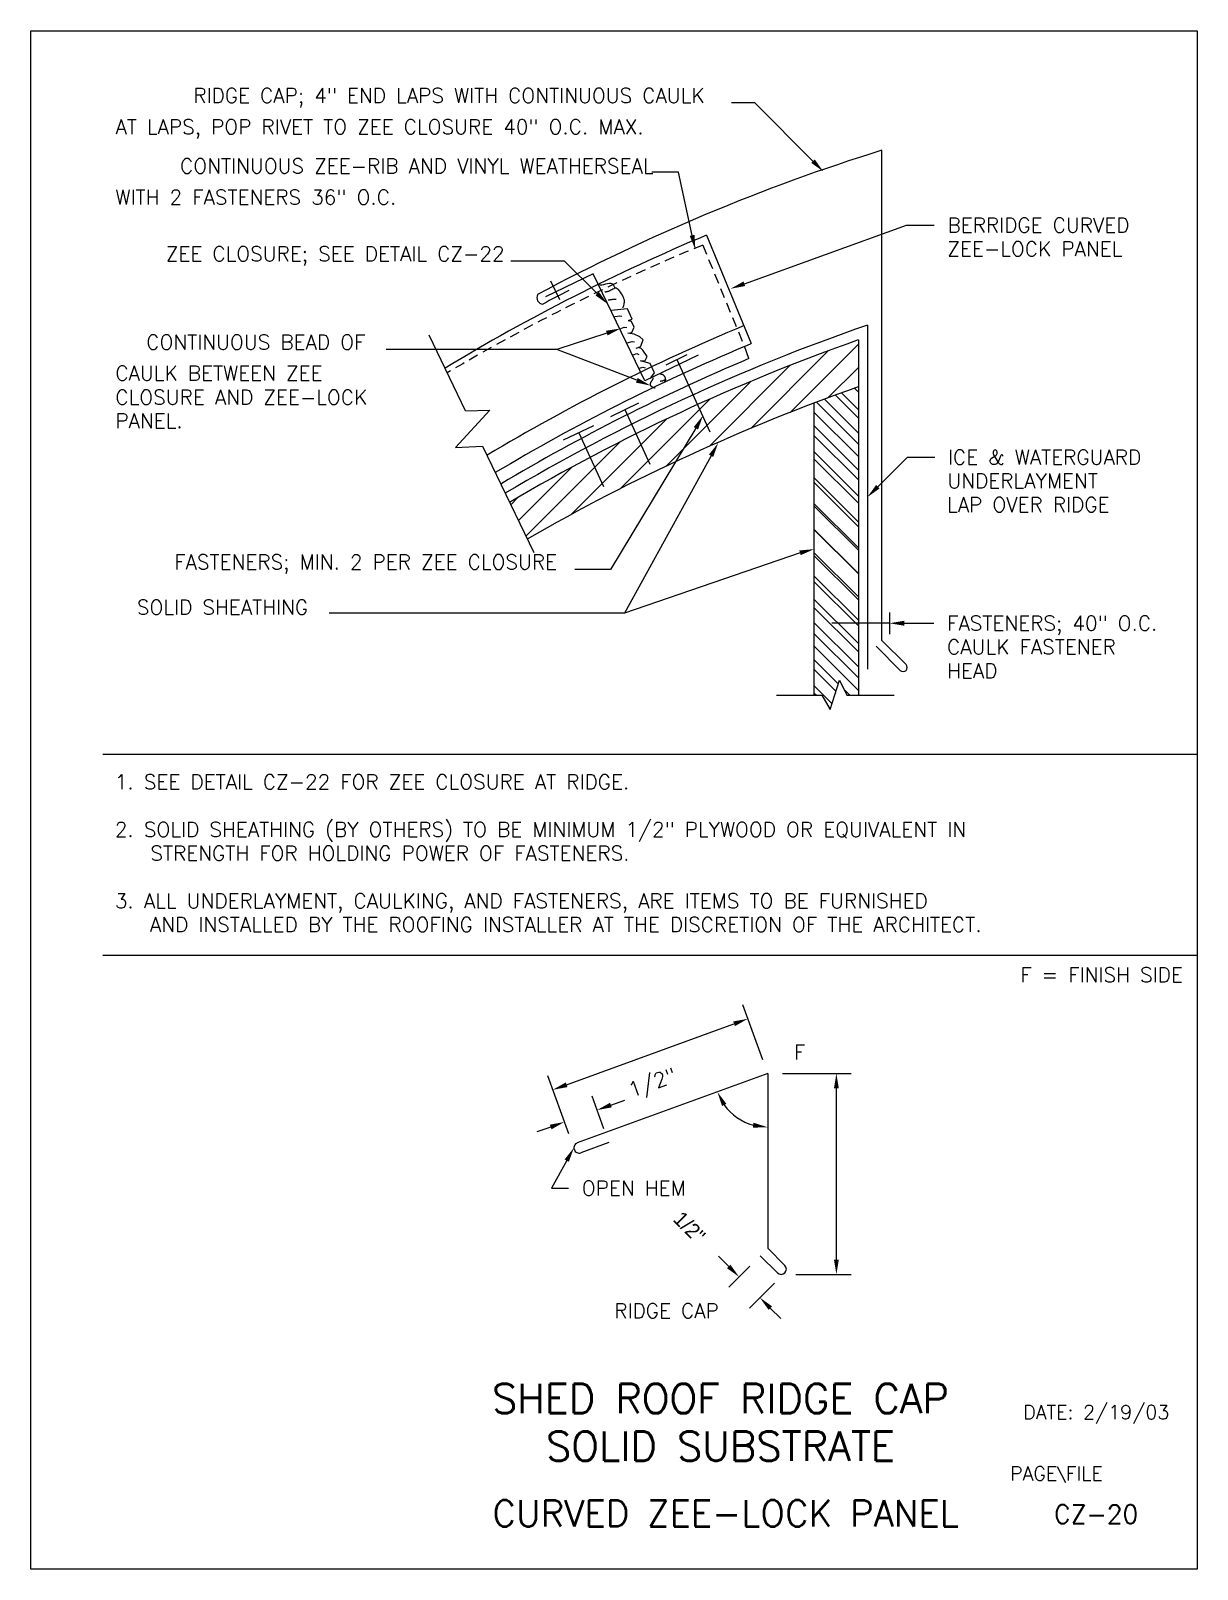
# Model space of a CAD drawing. Extents: x 0 to 19.9, y 0 to 26.2.
import ezdxf
from ezdxf.enums import TextEntityAlignment as Align

# ---------------------------------------------------------------- set-up
doc = ezdxf.new("R2010")
doc.units = 0
doc.header["$LTSCALE"] = 0.333325
doc.header["$MEASUREMENT"] = 0
doc.linetypes.add('HIDDENX2', pattern=[0.75, 0.5, -0.25])
doc.layers.get('0').update_dxf_attribs({"linetype": 'CONTINUOUS'})
for name, color, linetype in [('BORDER', 7, 'CONTINUOUS'), ('CMP-FLSH', 7, 'CONTINUOUS'), ('DIM-TXT', 7, 'CONTINUOUS'), ('STCTR', 7, 'CONTINUOUS')]:
    doc.layers.add(name, color=color, linetype=linetype)
doc.styles.add('ROMANS', font='romans', dxfattribs={"height": 0.25})

msp = doc.modelspace()

# ---------------------------------------------------------------- hatches: boundary and pattern name
at = {"layer": 'DIM-TXT', "linetype": 'CONTINUOUS'}
h = msp.add_hatch(dxfattribs=at)
h.set_pattern_fill('ANSI31', color=4, scale=2.25, angle=90, style=0)
h.paths.add_polyline_path([(14.083, 20.116, 0.005924), (13.333, 19.842), (13.333, 14.869), (13.463, 14.869), (13.601, 14.63), (13.76, 15.126), (13.885, 14.869), (14.083, 14.869)])

# ---------------------------------------------------------------- linework, layer by layer
at = {"color": 5, "linetype": 'CONTINUOUS'}
for p, q in [((0, 0), (0, 26.175)), ((0, 26.175), (19.85, 26.175)), ((19.85, 26.175), (19.85, 0)), ((19.85, 0), (0, 0))]:
    msp.add_line(p, q, dxfattribs=at)
at = {"color": 0, "linetype": 'CONTINUOUS'}
for p, q in [((14.083, 19.585), (13.693, 19.974)), ((14.083, 20.027), (14.017, 20.092)), ((14.083, 19.143), (13.369, 19.856)), ((14.083, 18.701), (13.333, 19.451)), ((14.083, 18.259), (13.333, 19.009)), ((14.083, 17.817), (13.333, 18.567)), ((14.083, 17.375), (13.333, 18.125)), ((14.083, 16.933), (13.333, 17.683)), ((14.083, 16.492), (13.333, 17.242)), ((14.083, 16.05), (13.333, 16.8)), ((14.083, 15.608), (13.333, 16.358)), ((14.083, 15.166), (13.333, 15.916)), ((13.741, 15.066), (13.333, 15.474)), ((13.633, 14.731), (13.333, 15.032)), ((13.937, 14.869), (13.836, 14.971))]:
    msp.add_line(p, q, dxfattribs=at)
at = {"layer": 'BORDER', "color": 5}
for p, q in [((1.227, 13.869), (19.85, 13.869)), ((1.227, 10.45), (19.85, 10.45))]:
    msp.add_line(p, q, dxfattribs=at)
at = {"layer": 'CMP-FLSH', "color": 1, "linetype": 'CONTINUOUS'}
for p, q in [((14.484, 15.804), (14.484, 24.142)), ((11.5, 22.698), (12.257, 20.856)), ((9.572, 22.039), (8.758, 21.647)), ((10.449, 20.218), (9.572, 22.039)), ((12.221, 20.597), (12.144, 20.808)), ((11.357, 20.656), (10.449, 20.218)), ((14.895, 15.392), (14.484, 15.804)), ((14.384, 15.704), (14.795, 15.293)), ((12.541, 8.433), (9.301, 7.254)), ((12.541, 8.433), (12.541, 5.461)), ((9.839, 7.258), (9.362, 7.085)), ((12.414, 5.334), (12.705, 5.043)), ((12.541, 5.461), (12.832, 5.17))]:
    msp.add_line(p, q, dxfattribs=at)
at = {"layer": 'CMP-FLSH', "color": 9, "linetype": 'HIDDENX2'}
msp.add_line((11.434, 22.53), (12.144, 20.808), dxfattribs=at)
at = {"layer": 'CMP-FLSH', "color": 6, "linetype": 'CONTINUOUS'}
for p, q in [((9.005, 21.595), (8.85, 21.917)), ((9.669, 21.852), (9.658, 21.866)), ((9.689, 21.847), (9.669, 21.852)), ((9.716, 21.848), (9.689, 21.847)), ((9.747, 21.853), (9.716, 21.848)), ((9.781, 21.861), (9.747, 21.853)), ((9.774, 21.731), (9.77, 21.735)), ((9.779, 21.73), (9.774, 21.731)), ((9.786, 21.73), (9.779, 21.73)), ((9.814, 21.869), (9.781, 21.861)), ((9.793, 21.731), (9.786, 21.73)), ((9.801, 21.732), (9.793, 21.731)), ((9.809, 21.735), (9.801, 21.732)), ((9.817, 21.737), (9.809, 21.735)), ((9.846, 21.874), (9.814, 21.869)), ((9.823, 21.739), (9.817, 21.737)), ((9.829, 21.741), (9.823, 21.739)), ((9.842, 21.745), (9.829, 21.741)), ((9.856, 21.752), (9.842, 21.745)), ((9.874, 21.875), (9.846, 21.874)), ((9.871, 21.761), (9.856, 21.752)), ((9.887, 21.77), (9.871, 21.761)), ((9.895, 21.869), (9.874, 21.875)), ((9.904, 21.779), (9.887, 21.77)), ((9.902, 21.865), (9.895, 21.869)), ((9.909, 21.858), (9.902, 21.865)), ((9.92, 21.787), (9.904, 21.779)), ((9.916, 21.85), (9.909, 21.858)), ((9.923, 21.84), (9.916, 21.85)), ((9.935, 21.793), (9.92, 21.787)), ((9.929, 21.83), (9.923, 21.84)), ((9.934, 21.82), (9.929, 21.83)), ((9.938, 21.81), (9.934, 21.82)), ((9.949, 21.796), (9.935, 21.793)), ((9.941, 21.801), (9.938, 21.81)), ((9.942, 21.793), (9.941, 21.801)), ((9.962, 21.795), (9.949, 21.796)), ((9.981, 21.786), (9.962, 21.795)), ((10.001, 21.771), (9.981, 21.786)), ((10.02, 21.751), (10.001, 21.771)), ((10.038, 21.728), (10.02, 21.751)), ((10.055, 21.702), (10.038, 21.728)), ((9.823, 21.598), (9.834, 21.599)), ((9.834, 21.599), (9.847, 21.6)), ((9.847, 21.6), (9.86, 21.601)), ((9.86, 21.601), (9.875, 21.603)), ((9.875, 21.603), (9.889, 21.604)), ((9.889, 21.604), (9.904, 21.606)), ((9.904, 21.606), (9.918, 21.607)), ((9.918, 21.607), (9.93, 21.608)), ((9.93, 21.608), (9.941, 21.609)), ((9.941, 21.609), (9.943, 21.609)), ((9.943, 21.609), (9.945, 21.61)), ((9.945, 21.61), (9.948, 21.61)), ((9.948, 21.61), (9.951, 21.61)), ((9.951, 21.61), (9.954, 21.611)), ((9.954, 21.611), (9.956, 21.611)), ((9.956, 21.611), (9.959, 21.611)), ((9.959, 21.611), (9.96, 21.611)), ((9.96, 21.611), (9.96, 21.611)), ((10.071, 21.676), (10.055, 21.702)), ((10.083, 21.65), (10.071, 21.676)), ((10.074, 21.46), (10.081, 21.472)), ((10.081, 21.472), (10.087, 21.486)), ((10.093, 21.626), (10.083, 21.65)), ((10.087, 21.486), (10.092, 21.503)), ((10.092, 21.503), (10.096, 21.521)), ((10.1, 21.605), (10.093, 21.626)), ((10.096, 21.521), (10.099, 21.54)), ((10.099, 21.54), (10.101, 21.558)), ((10.102, 21.591), (10.1, 21.605)), ((10.101, 21.558), (10.102, 21.576)), ((10.102, 21.576), (10.102, 21.591)), ((10.156, 21.443), (9.879, 21.416)), ((9.94, 21.314), (10.022, 21.327)), ((10.022, 21.327), (10.06, 21.318)), ((10.234, 21.266), (10.156, 21.443)), ((10.204, 21.255), (10.164, 21.238)), ((10.223, 21.231), (10.164, 21.238)), ((10.204, 21.255), (10.234, 21.266)), ((10.267, 21.135), (10.223, 21.231)), ((10.039, 21.11), (10.099, 21.133)), ((10.099, 21.133), (10.146, 21.125)), ((10.158, 21.032), (10.227, 21.039)), ((10.27, 21.012), (10.158, 21.032)), ((10.227, 21.039), (10.267, 21.135)), ((10.364, 20.97), (10.27, 21.012)), ((10.419, 20.914), (10.364, 20.97)), ((14.237, 21.169), (14.237, 15.314)), ((10.151, 20.863), (10.232, 20.889)), ((10.232, 20.889), (10.274, 20.884)), ((10.251, 20.663), (10.311, 20.682)), ((10.375, 20.8), (10.299, 20.767)), ((10.311, 20.682), (10.346, 20.668)), ((10.386, 20.767), (10.343, 20.784)), ((10.375, 20.8), (10.419, 20.914)), ((10.417, 20.739), (10.381, 20.775)), ((10.488, 20.632), (10.417, 20.739)), ((10.358, 20.436), (10.418, 20.454)), ((10.375, 20.559), (10.454, 20.567)), ((10.539, 20.514), (10.375, 20.559)), ((10.418, 20.454), (10.453, 20.441)), ((10.454, 20.567), (10.488, 20.632)), ((10.615, 20.357), (10.539, 20.514)), ((10.543, 20.173), (10.542, 20.168)), ((10.542, 20.168), (10.542, 20.163)), ((10.542, 20.163), (10.543, 20.158)), ((10.545, 20.182), (10.543, 20.177)), ((10.543, 20.177), (10.543, 20.173)), ((10.543, 20.158), (10.543, 20.153)), ((10.547, 20.188), (10.545, 20.182)), ((10.551, 20.194), (10.547, 20.188)), ((10.555, 20.2), (10.551, 20.194)), ((10.554, 20.268), (10.615, 20.357)), ((10.559, 20.206), (10.555, 20.2)), ((10.563, 20.213), (10.559, 20.206)), ((10.567, 20.219), (10.563, 20.213)), ((10.571, 20.224), (10.567, 20.219)), ((10.574, 20.229), (10.571, 20.224)), ((10.575, 20.232), (10.574, 20.229)), ((10.577, 20.236), (10.575, 20.232)), ((10.579, 20.24), (10.577, 20.236)), ((10.581, 20.245), (10.579, 20.24)), ((10.583, 20.249), (10.581, 20.245)), ((10.584, 20.254), (10.583, 20.249)), ((10.586, 20.258), (10.584, 20.254)), ((10.588, 20.262), (10.586, 20.258)), ((10.589, 20.265), (10.588, 20.262)), ((10.711, 20.209), (10.709, 20.209)), ((10.714, 20.21), (10.711, 20.209)), ((10.712, 20.335), (10.716, 20.336)), ((10.719, 20.211), (10.714, 20.21)), ((10.716, 20.336), (10.721, 20.335)), ((10.726, 20.212), (10.719, 20.211)), ((10.721, 20.335), (10.727, 20.335)), ((10.733, 20.213), (10.726, 20.212)), ((10.727, 20.335), (10.733, 20.333)), ((10.733, 20.333), (10.739, 20.332)), ((10.741, 20.215), (10.733, 20.213)), ((10.739, 20.332), (10.745, 20.33)), ((10.748, 20.216), (10.741, 20.215)), ((10.745, 20.33), (10.75, 20.329)), ((10.754, 20.218), (10.748, 20.216)), ((10.75, 20.329), (10.755, 20.326)), ((10.759, 20.219), (10.754, 20.218)), ((10.755, 20.326), (10.759, 20.324)), ((10.759, 20.324), (10.762, 20.322)), ((10.763, 20.221), (10.759, 20.219)), ((10.762, 20.322), (10.766, 20.318)), ((10.767, 20.223), (10.763, 20.221)), ((10.766, 20.318), (10.77, 20.314)), ((10.772, 20.225), (10.767, 20.223)), ((10.77, 20.314), (10.773, 20.309)), ((10.777, 20.227), (10.772, 20.225)), ((10.773, 20.309), (10.777, 20.304)), ((10.777, 20.304), (10.78, 20.299)), ((10.781, 20.229), (10.777, 20.227)), ((10.78, 20.299), (10.783, 20.294)), ((10.786, 20.232), (10.781, 20.229)), ((10.783, 20.294), (10.786, 20.289)), ((10.786, 20.289), (10.788, 20.285)), ((10.791, 20.234), (10.786, 20.232)), ((10.787, 20.208), (10.786, 20.207)), ((10.786, 20.207), (10.786, 20.206)), ((10.789, 20.211), (10.787, 20.208)), ((10.788, 20.285), (10.789, 20.283)), ((10.789, 20.283), (10.79, 20.281)), ((10.791, 20.214), (10.789, 20.211)), ((10.79, 20.281), (10.791, 20.279)), ((10.791, 20.279), (10.792, 20.277)), ((10.795, 20.237), (10.791, 20.234)), ((10.793, 20.217), (10.791, 20.214)), ((10.792, 20.277), (10.793, 20.274)), ((10.793, 20.274), (10.794, 20.272)), ((10.795, 20.22), (10.793, 20.217)), ((10.794, 20.272), (10.794, 20.269)), ((10.794, 20.269), (10.795, 20.267)), ((10.795, 20.267), (10.795, 20.265)), ((10.795, 20.265), (10.796, 20.262)), ((10.798, 20.239), (10.795, 20.237)), ((10.797, 20.223), (10.795, 20.22)), ((10.796, 20.262), (10.797, 20.258)), ((10.797, 20.258), (10.798, 20.254)), ((10.798, 20.226), (10.797, 20.223)), ((10.798, 20.254), (10.798, 20.249)), ((10.798, 20.249), (10.799, 20.245)), ((10.799, 20.229), (10.798, 20.226)), ((10.799, 20.245), (10.799, 20.24)), ((10.799, 20.24), (10.8, 20.236)), ((10.8, 20.236), (10.799, 20.232)), ((10.799, 20.232), (10.799, 20.229)), ((10.543, 20.153), (10.544, 20.147)), ((10.544, 20.147), (10.545, 20.143)), ((10.545, 20.143), (10.547, 20.138)), ((10.547, 20.138), (10.548, 20.135)), ((10.548, 20.135), (10.55, 20.132)), ((10.55, 20.132), (10.553, 20.13)), ((10.553, 20.13), (10.556, 20.127)), ((10.556, 20.127), (10.56, 20.124)), ((10.56, 20.124), (10.564, 20.122)), ((10.564, 20.122), (10.568, 20.12)), ((10.568, 20.12), (10.572, 20.117)), ((10.572, 20.117), (10.576, 20.116)), ((10.576, 20.116), (10.579, 20.114)), ((10.579, 20.114), (10.583, 20.112)), ((10.583, 20.112), (10.589, 20.11)), ((10.589, 20.11), (10.595, 20.108)), ((10.595, 20.108), (10.602, 20.105)), ((10.602, 20.105), (10.609, 20.103)), ((10.609, 20.103), (10.615, 20.101)), ((10.615, 20.101), (10.62, 20.1)), ((10.62, 20.1), (10.623, 20.099)), ((10.623, 20.099), (10.624, 20.098)), ((10.624, 20.098), (10.624, 20.098)), ((10.624, 20.098), (10.624, 20.098)), ((10.624, 20.098), (10.624, 20.098)), ((10.624, 20.098), (10.624, 20.098)), ((10.624, 20.098), (10.624, 20.098)), ((10.624, 20.098), (10.624, 20.098)), ((10.624, 20.098), (10.624, 20.098)), ((10.624, 20.098), (10.624, 20.098)), ((10.624, 20.098), (10.624, 20.098)), ((14.614, 16.279), (14.614, 15.911)), ((14.614, 16.095), (13.633, 16.095))]:
    msp.add_line(p, q, dxfattribs=at)
at = {"layer": 'CMP-FLSH', "color": 1, "linetype": 'CONTINUOUS'}
for centre, radius, start, end in [((14.845, 15.342), 0.0704, 225, 45), ((9.331, 7.17), 0.089, 109.9958, 200.0046), ((9.332, 7.169), 0.089, 199.9963, 290.0013), ((12.768, 5.107), 0.0898, 225.4791, 44.5197)]:
    msp.add_arc(centre, radius, start, end, dxfattribs=at)
at = {"layer": 'DIM-TXT', "color": 3, "linetype": 'CONTINUOUS'}
for p, q in [((12.319, 24.948), (11.926, 24.948)), ((13.311, 23.956), (12.319, 24.948)), ((11.025, 23.77), (10.568, 23.77)), ((11.254, 22.694), (11.025, 23.77)), ((12.144, 21.871), (14.904, 22.868)), ((14.904, 22.868), (15.375, 22.868)), ((9.081, 22.256), (8.171, 22.256)), ((9.638, 21.703), (9.081, 22.256)), ((9.802, 21.032), (8.951, 20.752)), ((8.951, 20.752), (6.047, 20.752)), ((10.313, 20.228), (8.951, 20.752)), ((11.318, 19.411), (9.868, 17.01)), ((11.577, 18.943), (10.103, 16.266)), ((14.414, 18.418), (14.918, 18.92)), ((14.918, 18.92), (15.382, 18.92)), ((13.091, 17.293), (10.103, 16.266)), ((9.868, 17.01), (9.259, 17.01)), ((10.103, 16.266), (5.076, 16.266)), ((14.864, 16.095), (15.368, 16.095)), ((12.456, 8.668), (12.117, 9.6)), ((9.118, 8.243), (11.967, 9.28)), ((9.157, 7.405), (8.798, 8.392)), ((12.791, 8.433), (13.959, 8.433)), ((13.709, 5.267), (13.709, 8.183)), ((9.753, 7.493), (9.552, 8.047)), ((9.872, 7.897), (10.107, 7.983)), ((8.848, 7.524), (8.613, 7.439)), ((9.121, 6.952), (8.859, 6.483)), ((8.859, 6.483), (9.152, 6.483)), ((11.878, 5.15), (11.701, 5.327)), ((12.238, 5.157), (11.878, 4.797)), ((13.018, 5.017), (13.959, 5.017)), ((12.655, 4.867), (12.231, 4.443)), ((12.585, 4.443), (12.762, 4.266))]:
    msp.add_line(p, q, dxfattribs=at)
at = {"layer": 'DIM-TXT', "color": 1, "linetype": 'CONTINUOUS'}
msp.add_line((12.146, 20.803), (12.257, 20.856), dxfattribs=at)
at = {"layer": 'DIM-TXT', "color": 4, "linetype": 'CONTINUOUS'}
for p, q in [((12.251, 19.41), (13.569, 20.729)), ((12.921, 19.683), (14.083, 20.844)), ((11.55, 19.107), (12.925, 20.483)), ((13.565, 19.929), (14.083, 20.447)), ((10.813, 18.768), (12.256, 20.21)), ((10.032, 18.384), (11.555, 19.908)), ((9.194, 17.945), (10.818, 19.569)), ((8.427, 17.575), (10.037, 19.185)), ((8.298, 17.844), (9.2, 18.746)), ((8.168, 18.112), (8.29, 18.234))]:
    msp.add_line(p, q, dxfattribs=at)
at = {"layer": 'DIM-TXT', "color": 6, "linetype": 'CONTINUOUS'}
for p, q in [((10.811, 20.493), (11.172, 20.666)), ((10.992, 20.58), (11.555, 19.349)), ((9.869, 19.614), (10.347, 19.843)), ((10.108, 19.729), (10.533, 18.802)), ((9.067, 19.213), (9.583, 19.461)), ((9.325, 19.337), (9.744, 18.422))]:
    msp.add_line(p, q, dxfattribs=at)
at = {"layer": 'DIM-TXT', "color": 1, "linetype": 'CONTINUOUS'}
for centre, radius, start, end in [((24.516, -8.031), 33.701, 107.3191, 118.1345), ((24.516, -8.388), 33.701, 112.7199, 121.2148), ((24.516, -8.241), 33.701, 117.11, 117.9653), ((8.724, 21.636), 0.112, 152.5337, 264.0717), ((25.087, -9.955), 33.701, 112.5969, 120.9318), ((25.2, -10.268), 33.701, 112.7898, 120.8754), ((25.275, -10.473), 33.701, 112.7898, 120.8383)]:
    msp.add_arc(centre, radius, start, end, dxfattribs=at)
at = {"layer": 'DIM-TXT', "color": 9, "linetype": 'HIDDENX2'}
msp.add_arc((24.294, -8.622), 33.701, 112.4304, 120.6994, dxfattribs=at)
at = {"layer": 'DIM-TXT', "color": 6, "linetype": 'CONTINUOUS'}
msp.add_arc((25.275, -10.674), 33.701, 109.1187, 120.6899, dxfattribs=at)
at = {"layer": 'DIM-TXT', "color": 4, "linetype": 'CONTINUOUS'}
for centre, end in [((25.275, -10.874), 120.5415), ((25.275, -11.673), 119.9511)]:
    msp.add_arc(centre, 33.701, 109.3969, end, dxfattribs=at)
at = {"layer": 'DIM-TXT', "color": 3, "linetype": 'CONTINUOUS'}
msp.add_arc((12.541, 8.433), 0.913, 215.7392, 254.2608, dxfattribs=at)
for points in [[(13.341, 23.986), (13.282, 23.927), (13.488, 23.78)], [(9.668, 21.732), (9.816, 21.527), (9.609, 21.673)], [(12.158, 21.832), (12.13, 21.91), (11.909, 21.786)], [(9.789, 21.071), (10.039, 21.11), (9.815, 20.992)], [(10.328, 20.267), (10.547, 20.138), (10.298, 20.189)], [(11.282, 19.432), (11.355, 19.391), (11.44, 19.63)], [(11.54, 18.964), (11.613, 18.923), (11.698, 19.162)], [(14.444, 18.388), (14.385, 18.447), (14.237, 18.241)], [(13.08, 17.333), (13.101, 17.253), (13.333, 17.356)], [(14.864, 16.053), (14.864, 16.137), (14.614, 16.095)], [(11.953, 9.319), (11.982, 9.24), (12.202, 9.365)], [(13.668, 8.183), (13.751, 8.183), (13.709, 8.433)], [(9.104, 8.282), (9.132, 8.203), (8.883, 8.157)], [(11.764, 7.881), (11.837, 7.92), (11.683, 8.121)], [(9.858, 7.936), (9.887, 7.858), (9.637, 7.812)], [(8.833, 7.563), (8.862, 7.485), (9.082, 7.61)], [(12.299, 7.596), (12.288, 7.513), (12.541, 7.52)], [(9.084, 6.972), (9.157, 6.932), (9.242, 7.17)], [(13.668, 5.267), (13.751, 5.267), (13.709, 5.017)], [(11.907, 5.18), (11.848, 5.121), (12.054, 4.974)], [(12.614, 4.473), (12.555, 4.414), (12.408, 4.62)]]:
    msp.add_solid(points, dxfattribs=at)
at = {"layer": 'DIM-TXT', "color": 3, "linetype": 'CONTINUOUS', "extrusion": (0, 0, -1)}
msp.add_solid([(-11.295, 22.703), (-11.31, 22.45), (-11.214, 22.685)], dxfattribs=at)
at = {"layer": 'STCTR', "color": 2, "linetype": 'CONTINUOUS'}
for p, q in [((7.399, 19.711), (6.78, 20.997)), ((7.813, 19.72), (7.227, 19.083)), ((7.399, 19.711), (7.813, 19.72)), ((7.227, 19.083), (7.689, 19.107)), ((7.689, 19.107), (8.561, 17.297)), ((13.601, 14.63), (13.76, 15.126)), ((13.76, 15.126), (13.885, 14.869)), ((12.688, 14.869), (13.463, 14.869)), ((13.463, 14.869), (13.601, 14.63)), ((13.885, 14.869), (14.695, 14.869))]:
    msp.add_line(p, q, dxfattribs=at)
at = {"layer": 'STCTR', "color": 4, "linetype": 'CONTINUOUS'}
for p, q in [((14.083, 20.914), (14.083, 14.869)), ((13.333, 14.869), (13.333, 19.843))]:
    msp.add_line(p, q, dxfattribs=at)

# ---------------------------------------------------------------- texts
at = {"layer": 'BORDER', "color": 3, "linetype": 'CONTINUOUS', "style": 'ROMANS'}
for s, p in [('SHED ROOF RIDGE CAP', (11.737, 2.655)), ('SOLID SUBSTRATE', (11.737, 1.845))]:
    msp.add_text(s, height=0.5, dxfattribs=at).set_placement(p, align=Align.CENTER)
msp.add_text('DATE: 2/19/03', height=0.23775, dxfattribs=at).set_placement((18.131, 2.656), align=Align.MIDDLE)
msp.add_text('PAGE\\FILE', height=0.2377, dxfattribs=at).set_placement((16.663, 1.512))
at = {"layer": 'BORDER', "color": 5, "style": 'ROMANS'}
msp.add_text('CURVED ZEE-LOCK PANEL', height=0.44517, dxfattribs=at).set_placement((11.824, 0.95), align=Align.MIDDLE)
at = {"layer": 'BORDER', "color": 2, "linetype": 'CONTINUOUS', "style": 'ROMANS'}
msp.add_text('CZ-20', height=0.3125, dxfattribs=at).set_placement((18.131, 0.937), align=Align.MIDDLE)
at = {"layer": 'DIM-TXT', "color": 3, "linetype": 'CONTINUOUS', "style": 'ROMANS'}
for s, p in [('RIDGE CAP; 4" END LAPS WITH CONTINUOUS CAULK', (11.466, 24.948)), ('CONTINUOUS ZEE-RIB AND VINYL WEATHERSEAL', (10.598, 23.749)), ('ZEE CLOSURE; SEE DETAIL CZ-22', (8.062, 22.256)), ('CONTINUOUS BEAD OF', (5.694, 20.752)), ('FASTENERS; MIN. 2 PER ZEE CLOSURE', (8.956, 17.012)), ('SOLID SHEATHING', (4.72, 16.241)), ('F = FINISH SIDE', (19.605, 9.99))]:
    msp.add_text(s, height=0.25, dxfattribs=at).set_placement(p, align=Align.RIGHT)
for s, p in [('AT LAPS, POP RIVET TO ZEE CLOSURE 40" O.C. MAX.', (1.44, 24.417)), ('WITH 2 FASTENERS 36" O.C. ', (1.44, 23.218)), ('BERRIDGE CURVED', (15.6, 22.743)), ('ZEE-LOCK PANEL', (15.598, 22.338)), ('CAULK BETWEEN ZEE', (1.44, 20.224)), ('CLOSURE AND ZEE-LOCK', (1.44, 19.814)), ('PANEL.', (1.44, 19.416)), ('ICE & WATERGUARD', (15.607, 18.795)), ('UNDERLAYMENT', (15.598, 18.394)), ('LAP OVER RIDGE', (15.593, 17.987)), ('FASTENERS; 40" O.C.', (15.593, 15.97)), ('CAULK FASTENER', (15.593, 15.566)), ('HEAD', (15.593, 15.161)), ('1. SEE DETAIL CZ-22 FOR ZEE CLOSURE AT RIDGE.', (1.431, 13.27)), ('2. SOLID SHEATHING (BY OTHERS) TO BE MINIMUM 1/2" PLYWOOD OR EQUIVALENT IN', (1.431, 12.461)), ('STRENGTH FOR HOLDING POWER OF FASTENERS.', (2.035, 12.056)), ('3. ALL UNDERLAYMENT, CAULKING, AND FASTENERS, ARE ITEMS TO BE FURNISHED', (1.431, 11.246)), ('AND INSTALLED BY THE ROOFING INSTALLER AT THE DISCRETION OF THE ARCHITECT.', (2.026, 10.842)), ('F', (12.985, 8.673)), ('OPEN HEM', (9.377, 6.358))]:
    msp.add_text(s, height=0.25, dxfattribs=at).set_placement(p)
msp.add_text('1/2"', height=0.25, rotation=20, dxfattribs=at).set_placement((10.62, 8.169), align=Align.CENTER)
at = {"layer": 'DIM-TXT', "color": 3, "linetype": 'CONTINUOUS'}
msp.add_text('1/2"', height=0.25, rotation=315, dxfattribs=at).set_placement((10.914, 5.937))
at = {"layer": 'DIM-TXT', "color": 4, "linetype": 'CONTINUOUS', "style": 'ROMANS'}
msp.add_text('RIDGE CAP', height=0.25, dxfattribs=at).set_placement((10.819, 4.273), align=Align.CENTER)

doc.saveas('drawing.dxf')
